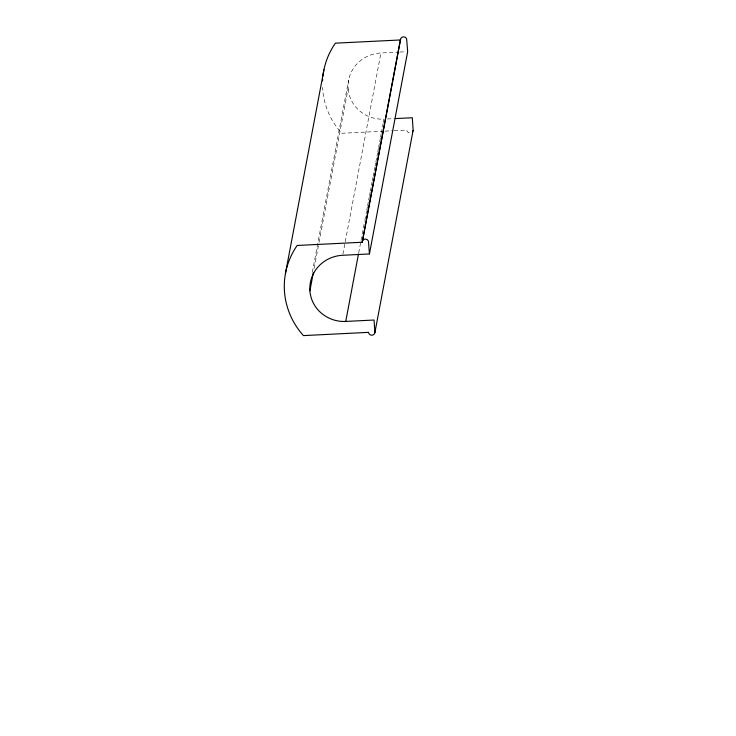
<?xml version="1.0" encoding="UTF-8"?>
<svg xmlns="http://www.w3.org/2000/svg" width="736" height="736" viewBox="0 0 736 736"><rect width="100%" height="100%" fill="white"/><g stroke="black" fill="none" stroke-linecap="round" stroke-linejoin="round"><path stroke-width="0.55" stroke-dasharray="3.68 2.76" d="M312.331 272.237L348.643 80.049M314.152 268.327L318.817 243.607M319.028 242.484L348.128 88.513A35.3 33.792 10.7 0 1 380.926 52.983L398.756 52.1M342.912 254.15L345.037 242.917M345.248 241.794L380.926 52.983M358.699 252.871L360.815 241.638M361.026 240.516L364.642 221.407M364.854 220.285L366.556 211.287M366.767 210.165L367.402 206.798M367.614 205.675L368.46 201.176M368.672 200.054L369.316 196.678M369.527 195.555L370.162 192.188M370.374 191.066L371.22 186.567M371.441 185.444L372.076 182.068M372.287 180.946L372.922 177.578M373.134 176.447L373.989 171.957M374.201 170.835L374.836 167.458M375.047 166.336L375.682 162.969M375.894 161.837L376.749 157.348M376.961 156.225L377.596 152.849M377.807 151.726L378.442 148.35M378.654 147.228L379.509 142.738M379.721 141.616L380.356 138.239M380.567 137.117L381.202 133.74M381.414 132.618L382.269 128.128M382.481 126.997L383.116 123.63M383.327 122.507L383.962 119.131A33.709 32.264 10.7 0 1 348.128 88.513M399.869 52.044L405.435 51.768M387.366 118.965L394.165 118.634M383.944 131.192L341.697 133.271A77.648 74.336 10.7 0 1 322.552 87.391M385.084 131.137L393.079 130.741M394.22 130.686L406.778 130.06A3.165 3.027 10.7 0 0 411.35 132.609"/><path stroke-width="1.1" d="M285.421 273.636L323.95 69.754M309.902 290.812A35.3 33.792 10.7 0 1 342.7 255.272L369.435 253.957L368.432 241.178A3.174 3.036 10.7 0 0 362.259 242.254L297.169 245.465A77.648 74.336 10.7 0 0 303.425 335.607L368.552 332.359A3.165 3.027 10.7 0 0 371.938 335.193A3.165 3.027 10.7 0 0 374.882 332.046L374.063 320.031L345.745 321.43A33.709 32.264 10.7 0 1 309.902 290.812L313.297 272.826M345.745 321.43L358.478 253.994M362.278 241.61L400.504 39.312M362.25 242.254L400.476 39.965A3.174 3.036 10.7 0 1 406.631 38.888L407.661 51.667L369.435 253.957M374.863 332.755L413.089 130.456M400.476 39.965L335.395 43.166A77.648 74.336 10.7 0 0 322.911 76.121M395.296 118.579L412.289 117.742L413.126 129.748A3.165 3.027 10.7 0 1 412.482 131.726M322.543 80.942A77.648 74.336 10.7 0 1 322.626 79.332"/></g></svg>
